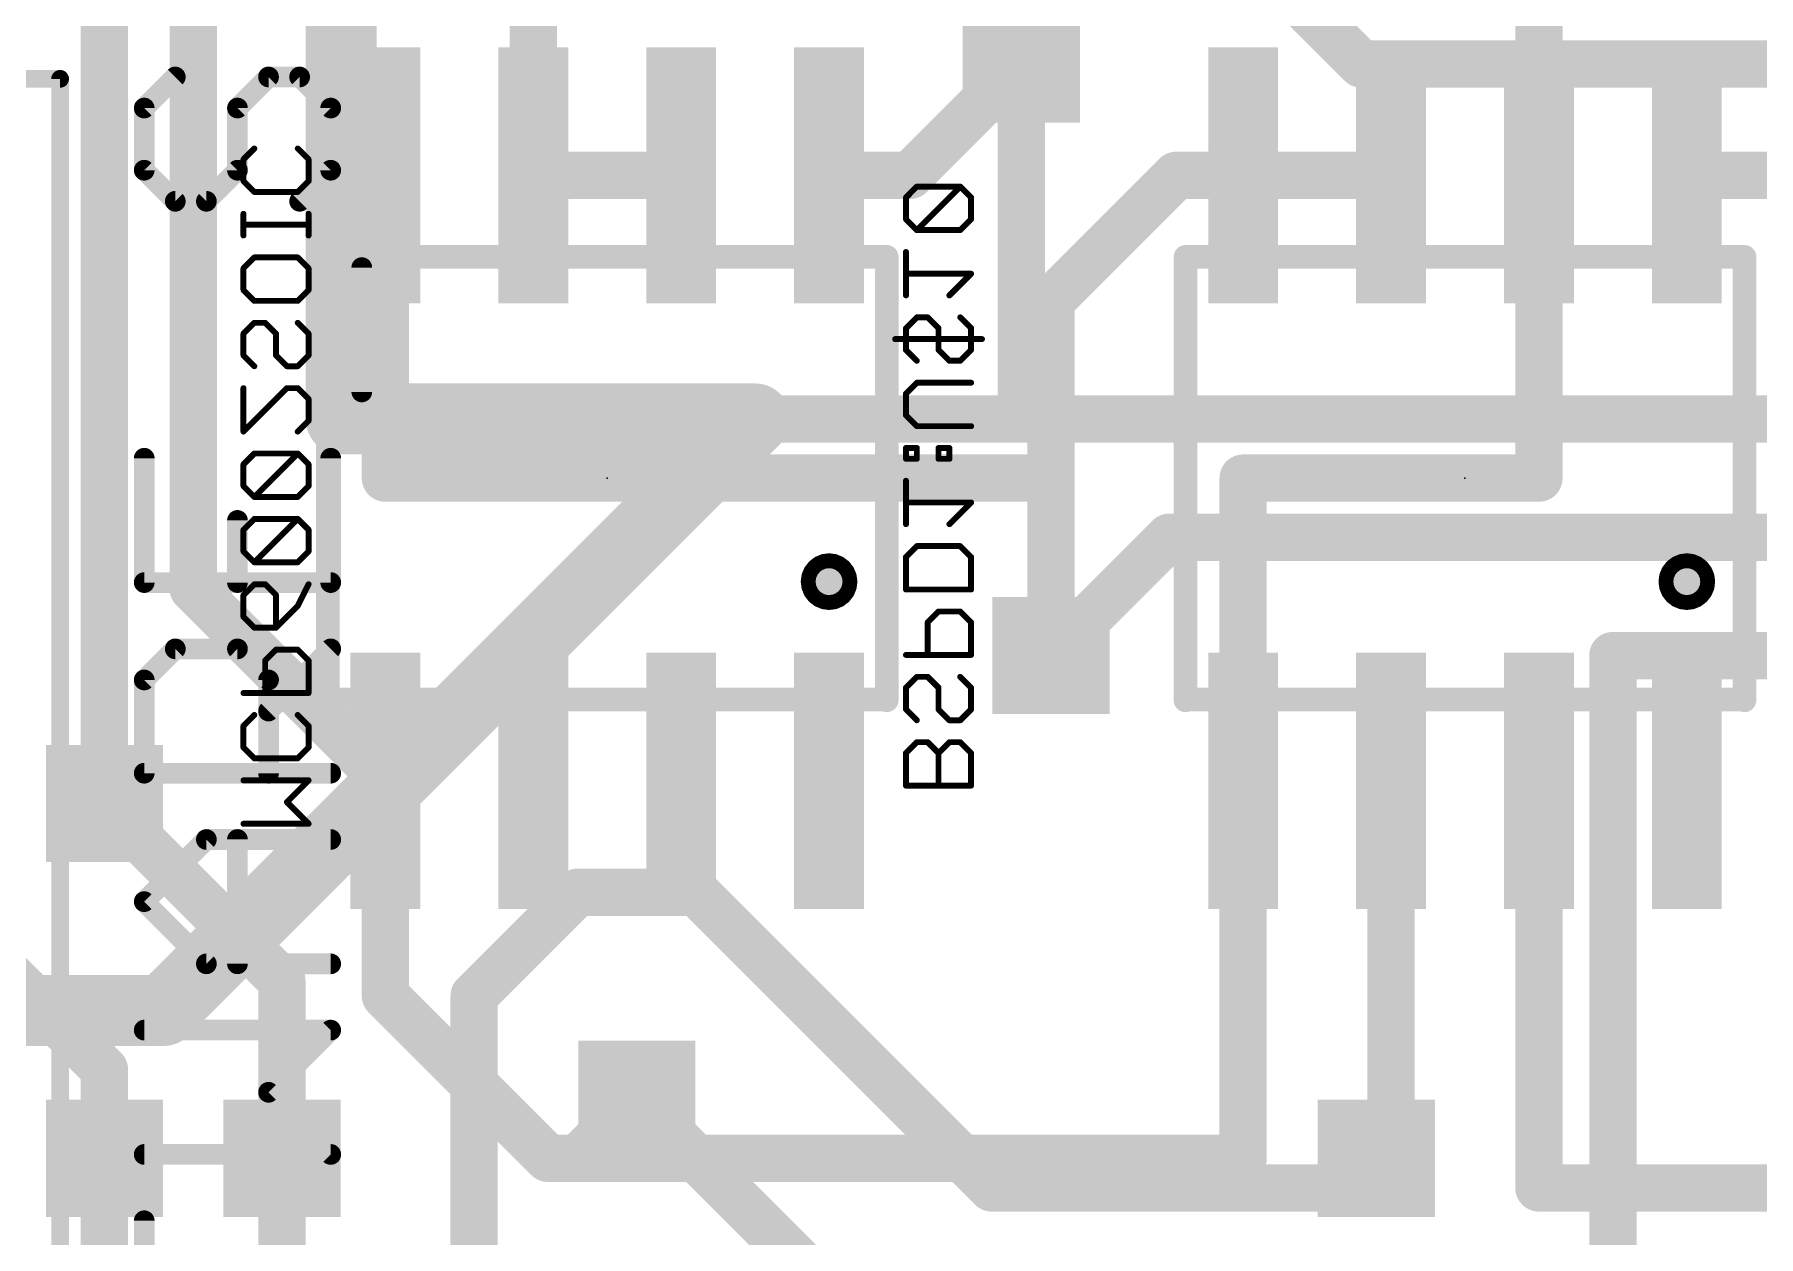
# Model space of a CAD drawing. Extents: x 0 to 107, y 0 to 139.
# Drawn here: x 65.95 to 80.75, y 56.73 to 67.06 of the extents above; entities that cross this region are included whole.
import ezdxf

# ---------------------------------------------------------------- set-up
doc = ezdxf.new("R2010")
doc.units = 0
for name, color, linetype in [('1', 14, 'CONTINUOUS'), ('16', 174, 'CONTINUOUS'), ('18', 94, 'CONTINUOUS'), ('21', 250, 'CONTINUOUS'), ('22', 250, 'CONTINUOUS'), ('24', 178, 'CONTINUOUS'), ('25', 250, 'CONTINUOUS'), ('26', 250, 'CONTINUOUS'), ('28', 250, 'CONTINUOUS'), ('52', 250, 'CONTINUOUS')]:
    doc.layers.add(name, color=color, linetype=linetype)

# ---------------------------------------------------------------- blocks, each defined once
blk = doc.blocks.new('RECT')
blk.add_solid([(-0.5, -0.5), (0.5, -0.5), (-0.5, 0.5), (0.5, 0.5)])
blk = doc.blocks.new('SQUAREV')
blk.add_solid([(-0.5, -0.5), (0.5, -0.5), (-0.5, 0.5), (0.5, 0.5)])

msp = doc.modelspace()

# ---------------------------------------------------------------- linework, layer by layer
at = {"layer": '1'}
for points, const_width in [([(68.58, 63.754), (68.58, 82.296)], 0.6096), ([(76.073, 68.072), (77.343, 66.802)], 0.4064), ([(66.548, 67.31), (66.548, 60.452)], 0.4064), ([(74.422, 66.802), (74.422, 63.754)], 0.4064), ([(96.774, 66.802), (77.343, 66.802)], 0.4064), ([(72.136, 63.754), (67.056, 58.674)], 0.6096), ([(72.136, 63.754), (68.58, 63.754)], 0.6096), ([(74.422, 63.754), (72.136, 63.754)], 0.4064), ([(74.422, 63.754), (88.9, 63.754)], 0.4064), ([(74.676, 61.722), (75.692, 62.738)], 0.4064), ([(75.692, 62.738), (92.202, 62.738)], 0.4064), ([(79.502, 56.134), (79.502, 61.722)], 0.4064), ([(91.948, 61.722), (79.502, 61.722)], 0.4064), ([(69.723, 58.801), (70.612, 59.69)], 0.4064), ([(70.612, 59.69), (71.628, 59.69)], 0.4064), ([(74.168, 57.15), (71.628, 59.69)], 0.4064), ([(67.056, 58.674), (60.96, 58.674)], 0.6096), ([(69.723, 53.213), (69.723, 58.801)], 0.4064), ([(71.12, 57.912), (72.898, 56.134)], 0.4064), ([(66.548, 57.404), (66.548, 42.164)], 0.4064), ([(68.072, 57.404), (68.072, 49.276)], 0.4064), ([(77.47, 57.404), (77.47, 57.15)], 0.4064), ([(77.47, 57.15), (74.168, 57.15)], 0.4064)]:
    msp.add_lwpolyline(points, dxfattribs=dict(at, const_width=const_width))
for points, const_width in [([(74.5236, 66.802, 1), (74.3204, 66.802)], 0.2032), ([(77.343, 66.9036, 1), (77.343, 66.7004)], 0.2032), ([(77.2712, 66.7302, 1), (77.4148, 66.8738)], 0.2032), ([(68.58, 63.9064, 1), (68.58, 63.6016)], 0.3048), ([(72.2438, 63.6462, 1), (72.0282, 63.8618)], 0.3048), ([(72.136, 63.6016, 1), (72.136, 63.9064)], 0.3048), ([(68.4276, 63.754, 1), (68.7324, 63.754)], 0.3048), ([(72.136, 63.8556, 1), (72.136, 63.6524)], 0.2032), ([(74.422, 63.8556, 1), (74.422, 63.6524)], 0.2032), ([(74.3204, 63.754, 1), (74.5236, 63.754)], 0.2032), ([(74.422, 63.6524, 1), (74.422, 63.8556)], 0.2032), ([(75.692, 62.8396, 1), (75.692, 62.6364)], 0.2032), ([(75.7638, 62.6662, 1), (75.6202, 62.8098)], 0.2032), ([(74.6042, 61.7938, 1), (74.7478, 61.6502)], 0.2032), ([(79.6036, 61.722, 1), (79.4004, 61.722)], 0.2032), ([(79.502, 61.8236, 1), (79.502, 61.6204)], 0.2032), ([(66.4464, 60.452, 1), (66.6496, 60.452)], 0.2032), ([(70.612, 59.7916, 1), (70.612, 59.5884)], 0.2032), ([(70.6838, 59.6182, 1), (70.5402, 59.7618)], 0.2032), ([(71.6998, 59.7618, 1), (71.5562, 59.6182)], 0.2032), ([(71.628, 59.5884, 1), (71.628, 59.7916)], 0.2032), ([(66.9482, 58.7818, 1), (67.1638, 58.5662)], 0.3048), ([(67.056, 58.5216, 1), (67.056, 58.8264)], 0.3048), ([(69.8246, 58.801, 1), (69.6214, 58.801)], 0.2032), ([(69.6512, 58.8728, 1), (69.7948, 58.7292)], 0.2032), ([(71.1918, 57.9838, 1), (71.0482, 57.8402)], 0.2032), ([(66.6496, 57.404, 1), (66.4464, 57.404)], 0.2032), ([(68.1736, 57.404, 1), (67.9704, 57.404)], 0.2032), ([(77.5716, 57.404, 1), (77.3684, 57.404)], 0.2032), ([(74.168, 57.2516, 1), (74.168, 57.0484)], 0.2032), ([(74.0962, 57.0782, 1), (74.2398, 57.2218)], 0.2032), ([(77.47, 57.0484, 1), (77.47, 57.2516)], 0.2032), ([(77.3684, 57.15, 1), (77.5716, 57.15)], 0.2032)]:
    msp.add_lwpolyline(points, format="xyb", dxfattribs=dict(at, const_width=const_width))
at = {"layer": '16', "const_width": 0.4064}
for points in [[(67.31, 62.297), (67.31, 70.298)], [(78.867, 69.723), (78.867, 65.846)], [(70.231, 68.072), (70.231, 65.846)], [(73.466, 65.846), (74.422, 66.802)], [(68.961, 65.846), (68.961, 63.246)], [(70.231, 65.846), (71.501, 65.846)], [(73.466, 65.846), (72.771, 65.846)], [(75.752, 65.846), (74.676, 64.77)], [(76.327, 65.846), (75.752, 65.846)], [(76.327, 65.846), (77.597, 65.846)], [(78.867, 63.246), (78.867, 65.846)], [(81.534, 65.846), (80.137, 65.846)], [(74.676, 64.77), (74.676, 63.246)], [(74.676, 63.246), (68.961, 63.246)], [(74.676, 61.722), (74.676, 63.246)], [(76.327, 60.646), (76.327, 63.246)], [(76.327, 63.246), (78.867, 63.246)], [(68.961, 60.646), (67.31, 62.297)], [(68.961, 58.801), (68.961, 60.646)], [(76.327, 57.404), (76.327, 60.646)], [(77.597, 60.646), (77.597, 57.404)], [(78.867, 57.15), (78.867, 60.646)], [(64.262, 60.452), (66.548, 58.166)], [(66.548, 60.452), (68.072, 58.928)], [(68.072, 58.928), (68.072, 57.404)], [(70.358, 57.404), (68.961, 58.801)], [(66.548, 58.166), (66.548, 57.404)], [(70.612, 57.404), (71.12, 57.912)], [(70.612, 57.404), (70.358, 57.404)], [(76.327, 57.404), (70.612, 57.404)], [(77.597, 57.404), (77.47, 57.404)], [(92.202, 57.15), (78.867, 57.15)]]:
    msp.add_lwpolyline(points, dxfattribs=at)
at = {"layer": '16', "const_width": 0.2032}
for points in [[(74.4938, 66.7302, 1), (74.3502, 66.8738)], [(69.0626, 65.846, 1), (68.8594, 65.846)], [(70.231, 65.9476, 1), (70.231, 65.7444)], [(71.501, 65.7444, 1), (71.501, 65.9476)], [(72.771, 65.9476, 1), (72.771, 65.7444)], [(73.466, 65.7444, 1), (73.466, 65.9476)], [(75.752, 65.9476, 1), (75.752, 65.7444)], [(75.8238, 65.7742, 1), (75.6802, 65.9178)], [(76.327, 65.9476, 1), (76.327, 65.7444)], [(76.327, 65.7444, 1), (76.327, 65.9476)], [(77.597, 65.7444, 1), (77.597, 65.9476)], [(78.9686, 65.846, 1), (78.7654, 65.846)], [(80.137, 65.9476, 1), (80.137, 65.7444)], [(70.1294, 65.846, 1), (70.3326, 65.846)], [(73.3942, 65.9178, 1), (73.5378, 65.7742)], [(78.7654, 65.846, 1), (78.9686, 65.846)], [(74.7776, 64.77, 1), (74.5744, 64.77)], [(74.6042, 64.8418, 1), (74.7478, 64.6982)], [(68.961, 63.3476, 1), (68.961, 63.1444)], [(74.7776, 63.246, 1), (74.5744, 63.246)], [(74.676, 63.1444, 1), (74.676, 63.3476)], [(76.4286, 63.246, 1), (76.2254, 63.246)], [(76.327, 63.3476, 1), (76.327, 63.1444)], [(78.867, 63.1444, 1), (78.867, 63.3476)], [(68.8594, 63.246, 1), (69.0626, 63.246)], [(74.5744, 63.246, 1), (74.7776, 63.246)], [(78.7654, 63.246, 1), (78.9686, 63.246)], [(67.3818, 62.3688, 1), (67.2382, 62.2252)], [(67.2084, 62.297, 1), (67.4116, 62.297)], [(74.5744, 61.722, 1), (74.7776, 61.722)], [(69.0626, 60.646, 1), (68.8594, 60.646)], [(68.8892, 60.5742, 1), (69.0328, 60.7178)], [(76.4286, 60.646, 1), (76.2254, 60.646)], [(76.2254, 60.646, 1), (76.4286, 60.646)], [(77.6986, 60.646, 1), (77.4954, 60.646)], [(78.9686, 60.646, 1), (78.7654, 60.646)], [(66.6198, 60.5238, 1), (66.4762, 60.3802)], [(68.1736, 58.928, 1), (67.9704, 58.928)], [(68.0002, 58.8562, 1), (68.1438, 58.9998)], [(69.0328, 58.8728, 1), (68.8892, 58.7292)], [(68.8594, 58.801, 1), (69.0626, 58.801)], [(66.6496, 58.166, 1), (66.4464, 58.166)], [(66.4762, 58.0942, 1), (66.6198, 58.2378)], [(71.1918, 57.8402, 1), (71.0482, 57.9838)], [(70.358, 57.5056, 1), (70.358, 57.3024)], [(70.612, 57.5056, 1), (70.612, 57.3024)], [(70.612, 57.3024, 1), (70.612, 57.5056)], [(76.327, 57.3024, 1), (76.327, 57.5056)], [(77.47, 57.5056, 1), (77.47, 57.3024)], [(77.597, 57.3024, 1), (77.597, 57.5056)], [(66.4464, 57.404, 1), (66.6496, 57.404)], [(67.9704, 57.404, 1), (68.1736, 57.404)], [(70.2862, 57.3322, 1), (70.4298, 57.4758)], [(70.5402, 57.4758, 1), (70.6838, 57.3322)], [(76.2254, 57.404, 1), (76.4286, 57.404)], [(77.4954, 57.404, 1), (77.6986, 57.404)], [(78.867, 57.2516, 1), (78.867, 57.0484)], [(78.7654, 57.15, 1), (78.9686, 57.15)]]:
    msp.add_lwpolyline(points, format="xyb", dxfattribs=at)
at = {"layer": '21', "const_width": 0.1524}
for points in [[(66.167, 66.675), (45.593, 66.675)], [(66.167, 66.675), (66.167, 50.165)]]:
    msp.add_lwpolyline(points, dxfattribs=at)
at = {"layer": '21', "const_width": 0.0762}
for points in [[(66.2051, 66.675, 1), (66.1289, 66.675)], [(66.167, 66.6369, 1), (66.167, 66.7131)]]:
    msp.add_lwpolyline(points, format="xyb", dxfattribs=at)
at = {"layer": '22'}
for points, const_width in [([(68.466, 65.146), (68.466, 61.338)], 0.2032), ([(73.266, 65.146), (68.466, 65.146)], 0.2032), ([(73.266, 61.338), (73.266, 65.146)], 0.2032), ([(75.832, 65.146), (75.832, 61.338)], 0.2032), ([(80.632, 65.146), (75.832, 65.146)], 0.2032), ([(80.632, 61.338), (80.632, 65.146)], 0.2032), ([(72.5975, 62.4035), (72.6155, 62.4468)], 0.127), ([(72.6155, 62.4468), (72.644, 62.484)], 0.127), ([(72.644, 62.484), (72.6812, 62.5125)], 0.127), ([(72.898, 62.484), (72.644, 62.484)], 0.127), ([(72.6812, 62.5125), (72.7245, 62.5305)], 0.127), ([(72.7245, 62.5305), (72.771, 62.5366)], 0.127), ([(72.771, 62.5366), (72.8175, 62.5305)], 0.127), ([(72.8175, 62.5305), (72.8608, 62.5125)], 0.127), ([(72.8608, 62.5125), (72.898, 62.484)], 0.127), ([(72.898, 62.484), (72.9265, 62.4468)], 0.127), ([(72.9265, 62.4468), (72.9445, 62.4035)], 0.127), ([(79.9635, 62.4035), (79.9815, 62.4468)], 0.127), ([(79.9815, 62.4468), (80.01, 62.484)], 0.127), ([(80.01, 62.484), (80.0472, 62.5125)], 0.127), ([(80.264, 62.484), (80.01, 62.484)], 0.127), ([(80.0472, 62.5125), (80.0905, 62.5305)], 0.127), ([(80.0905, 62.5305), (80.137, 62.5366)], 0.127), ([(80.137, 62.5366), (80.1835, 62.5305)], 0.127), ([(80.1835, 62.5305), (80.2268, 62.5125)], 0.127), ([(80.2268, 62.5125), (80.264, 62.484)], 0.127), ([(80.264, 62.484), (80.2925, 62.4468)], 0.127), ([(80.2925, 62.4468), (80.3105, 62.4035)], 0.127), ([(72.5914, 62.357), (72.5975, 62.4035)], 0.127), ([(72.5975, 62.3105), (72.5914, 62.357)], 0.127), ([(72.9506, 62.357), (72.5914, 62.357)], 0.127), ([(72.6155, 62.2672), (72.5975, 62.3105)], 0.127), ([(72.9445, 62.3105), (72.9265, 62.2672)], 0.127), ([(72.9445, 62.4035), (72.9506, 62.357)], 0.127), ([(72.9506, 62.357), (72.9445, 62.3105)], 0.127), ([(79.9574, 62.357), (79.9635, 62.4035)], 0.127), ([(79.9635, 62.3105), (79.9574, 62.357)], 0.127), ([(80.3166, 62.357), (79.9574, 62.357)], 0.127), ([(79.9815, 62.2672), (79.9635, 62.3105)], 0.127), ([(80.3105, 62.3105), (80.2925, 62.2672)], 0.127), ([(80.3105, 62.4035), (80.3166, 62.357)], 0.127), ([(80.3166, 62.357), (80.3105, 62.3105)], 0.127), ([(72.644, 62.23), (72.6155, 62.2672)], 0.127), ([(72.6812, 62.2015), (72.644, 62.23)], 0.127), ([(72.898, 62.23), (72.644, 62.23)], 0.127), ([(72.7245, 62.1835), (72.6812, 62.2015)], 0.127), ([(72.771, 62.1774), (72.7245, 62.1835)], 0.127), ([(72.8175, 62.1835), (72.771, 62.1774)], 0.127), ([(72.8608, 62.2015), (72.8175, 62.1835)], 0.127), ([(72.898, 62.23), (72.8608, 62.2015)], 0.127), ([(72.9265, 62.2672), (72.898, 62.23)], 0.127), ([(80.01, 62.23), (79.9815, 62.2672)], 0.127), ([(80.0472, 62.2015), (80.01, 62.23)], 0.127), ([(80.264, 62.23), (80.01, 62.23)], 0.127), ([(80.0905, 62.1835), (80.0472, 62.2015)], 0.127), ([(80.137, 62.1774), (80.0905, 62.1835)], 0.127), ([(80.1835, 62.1835), (80.137, 62.1774)], 0.127), ([(80.2268, 62.2015), (80.1835, 62.1835)], 0.127), ([(80.264, 62.23), (80.2268, 62.2015)], 0.127), ([(80.2925, 62.2672), (80.264, 62.23)], 0.127), ([(68.466, 61.346), (73.266, 61.346)], 0.2032), ([(75.832, 61.346), (80.632, 61.346)], 0.2032)]:
    msp.add_lwpolyline(points, dxfattribs=dict(at, const_width=const_width))
for points, const_width in [([(68.5168, 65.146, 1), (68.4152, 65.146)], 0.1016), ([(68.466, 65.1968, 1), (68.466, 65.0952)], 0.1016), ([(73.3168, 65.146, 1), (73.2152, 65.146)], 0.1016), ([(73.266, 65.0952, 1), (73.266, 65.1968)], 0.1016), ([(75.8828, 65.146, 1), (75.7812, 65.146)], 0.1016), ([(75.832, 65.1968, 1), (75.832, 65.0952)], 0.1016), ([(80.6828, 65.146, 1), (80.5812, 65.146)], 0.1016), ([(80.632, 65.0952, 1), (80.632, 65.1968)], 0.1016), ([(72.5903, 62.4661, 1), (72.6406, 62.4275)], 0.0635), ([(72.6448, 62.4347, 1), (72.5861, 62.459)], 0.0635), ([(72.644, 62.5158, 1), (72.644, 62.4522)], 0.0635), ([(72.6247, 62.5092, 1), (72.6633, 62.4588)], 0.0635), ([(72.6692, 62.4647, 1), (72.6188, 62.5033)], 0.0635), ([(72.669, 62.5419, 1), (72.6933, 62.4832)], 0.0635), ([(72.7005, 62.4874, 1), (72.6619, 62.5377)], 0.0635), ([(72.7204, 62.562, 1), (72.7287, 62.499)], 0.0635), ([(72.7367, 62.5012, 1), (72.7124, 62.5598)], 0.0635), ([(72.7751, 62.5681, 1), (72.7669, 62.5051)], 0.0635), ([(72.7751, 62.5051, 1), (72.7669, 62.5681)], 0.0635), ([(72.8296, 62.5598, 1), (72.8053, 62.5012)], 0.0635), ([(72.8133, 62.499, 1), (72.8216, 62.562)], 0.0635), ([(72.8801, 62.5377, 1), (72.8415, 62.4874)], 0.0635), ([(72.8487, 62.4832, 1), (72.873, 62.5419)], 0.0635), ([(72.9232, 62.5033, 1), (72.8728, 62.4647)], 0.0635), ([(72.8787, 62.4588, 1), (72.9173, 62.5092)], 0.0635), ([(72.9559, 62.459, 1), (72.8972, 62.4347)], 0.0635), ([(72.898, 62.4522, 1), (72.898, 62.5158)], 0.0635), ([(72.9014, 62.4275, 1), (72.9517, 62.4661)], 0.0635), ([(79.9563, 62.4661, 1), (80.0066, 62.4275)], 0.0635), ([(80.0108, 62.4347, 1), (79.9521, 62.459)], 0.0635), ([(80.01, 62.5158, 1), (80.01, 62.4522)], 0.0635), ([(79.9907, 62.5092, 1), (80.0293, 62.4588)], 0.0635), ([(80.0352, 62.4647, 1), (79.9848, 62.5033)], 0.0635), ([(80.035, 62.5419, 1), (80.0593, 62.4832)], 0.0635), ([(80.0665, 62.4874, 1), (80.0279, 62.5377)], 0.0635), ([(80.0864, 62.562, 1), (80.0947, 62.499)], 0.0635), ([(80.1027, 62.5012, 1), (80.0784, 62.5598)], 0.0635), ([(80.1411, 62.5681, 1), (80.1329, 62.5051)], 0.0635), ([(80.1411, 62.5051, 1), (80.1329, 62.5681)], 0.0635), ([(80.1956, 62.5598, 1), (80.1713, 62.5012)], 0.0635), ([(80.1793, 62.499, 1), (80.1876, 62.562)], 0.0635), ([(80.2461, 62.5377, 1), (80.2075, 62.4874)], 0.0635), ([(80.2147, 62.4832, 1), (80.239, 62.5419)], 0.0635), ([(80.2892, 62.5033, 1), (80.2388, 62.4647)], 0.0635), ([(80.2447, 62.4588, 1), (80.2833, 62.5092)], 0.0635), ([(80.3219, 62.459, 1), (80.2632, 62.4347)], 0.0635), ([(80.264, 62.4522, 1), (80.264, 62.5158)], 0.0635), ([(80.2674, 62.4275, 1), (80.3177, 62.4661)], 0.0635), ([(72.5914, 62.3888, 1), (72.5914, 62.3253)], 0.0635), ([(72.6229, 62.3611, 1), (72.5599, 62.3529)], 0.0635), ([(72.5599, 62.3611, 1), (72.6229, 62.3529)], 0.0635), ([(72.5682, 62.4156, 1), (72.6268, 62.3913)], 0.0635), ([(72.6268, 62.3227, 1), (72.5682, 62.2984)], 0.0635), ([(72.629, 62.3993, 1), (72.566, 62.4076)], 0.0635), ([(72.566, 62.3064, 1), (72.629, 62.3147)], 0.0635), ([(72.976, 62.4076, 1), (72.913, 62.3993)], 0.0635), ([(72.913, 62.3147, 1), (72.976, 62.3064)], 0.0635), ([(72.9152, 62.3913, 1), (72.9738, 62.4156)], 0.0635), ([(72.9738, 62.2984, 1), (72.9152, 62.3227)], 0.0635), ([(72.9821, 62.3529, 1), (72.9191, 62.3611)], 0.0635), ([(72.9191, 62.3529, 1), (72.9821, 62.3611)], 0.0635), ([(72.9506, 62.3253, 1), (72.9506, 62.3888)], 0.0635), ([(79.9574, 62.3888, 1), (79.9574, 62.3253)], 0.0635), ([(79.9889, 62.3611, 1), (79.9259, 62.3529)], 0.0635), ([(79.9259, 62.3611, 1), (79.9889, 62.3529)], 0.0635), ([(79.9342, 62.4156, 1), (79.9928, 62.3913)], 0.0635), ([(79.9928, 62.3227, 1), (79.9342, 62.2984)], 0.0635), ([(79.995, 62.3993, 1), (79.932, 62.4076)], 0.0635), ([(79.932, 62.3064, 1), (79.995, 62.3147)], 0.0635), ([(80.342, 62.4076, 1), (80.279, 62.3993)], 0.0635), ([(80.279, 62.3147, 1), (80.342, 62.3064)], 0.0635), ([(80.2812, 62.3913, 1), (80.3398, 62.4156)], 0.0635), ([(80.3398, 62.2984, 1), (80.2812, 62.3227)], 0.0635), ([(80.3481, 62.3529, 1), (80.2851, 62.3611)], 0.0635), ([(80.2851, 62.3529, 1), (80.3481, 62.3611)], 0.0635), ([(80.3166, 62.3253, 1), (80.3166, 62.3888)], 0.0635), ([(72.6406, 62.2865, 1), (72.5903, 62.2479)], 0.0635), ([(72.5861, 62.255, 1), (72.6448, 62.2793)], 0.0635), ([(72.644, 62.2618, 1), (72.644, 62.1983)], 0.0635), ([(72.6633, 62.2552, 1), (72.6247, 62.2048)], 0.0635), ([(72.6188, 62.2107, 1), (72.6692, 62.2493)], 0.0635), ([(72.6933, 62.2308, 1), (72.669, 62.1721)], 0.0635), ([(72.6619, 62.1763, 1), (72.7005, 62.2266)], 0.0635), ([(72.7287, 62.215, 1), (72.7204, 62.152)], 0.0635), ([(72.7124, 62.1542, 1), (72.7367, 62.2128)], 0.0635), ([(72.7669, 62.2089, 1), (72.7751, 62.1459)], 0.0635), ([(72.7669, 62.1459, 1), (72.7751, 62.2089)], 0.0635), ([(72.8053, 62.2128, 1), (72.8296, 62.1542)], 0.0635), ([(72.8216, 62.152, 1), (72.8133, 62.215)], 0.0635), ([(72.8415, 62.2266, 1), (72.8801, 62.1763)], 0.0635), ([(72.873, 62.1721, 1), (72.8487, 62.2308)], 0.0635), ([(72.8728, 62.2493, 1), (72.9232, 62.2107)], 0.0635), ([(72.9173, 62.2048, 1), (72.8787, 62.2552)], 0.0635), ([(72.8972, 62.2793, 1), (72.9559, 62.255)], 0.0635), ([(72.898, 62.1983, 1), (72.898, 62.2618)], 0.0635), ([(72.9517, 62.2479, 1), (72.9014, 62.2865)], 0.0635), ([(80.0066, 62.2865, 1), (79.9563, 62.2479)], 0.0635), ([(79.9521, 62.255, 1), (80.0108, 62.2793)], 0.0635), ([(80.01, 62.2618, 1), (80.01, 62.1983)], 0.0635), ([(80.0293, 62.2552, 1), (79.9907, 62.2048)], 0.0635), ([(79.9848, 62.2107, 1), (80.0352, 62.2493)], 0.0635), ([(80.0593, 62.2308, 1), (80.035, 62.1721)], 0.0635), ([(80.0279, 62.1763, 1), (80.0665, 62.2266)], 0.0635), ([(80.0947, 62.215, 1), (80.0864, 62.152)], 0.0635), ([(80.0784, 62.1542, 1), (80.1027, 62.2128)], 0.0635), ([(80.1329, 62.2089, 1), (80.1411, 62.1459)], 0.0635), ([(80.1329, 62.1459, 1), (80.1411, 62.2089)], 0.0635), ([(80.1713, 62.2128, 1), (80.1956, 62.1542)], 0.0635), ([(80.1876, 62.152, 1), (80.1793, 62.215)], 0.0635), ([(80.2075, 62.2266, 1), (80.2461, 62.1763)], 0.0635), ([(80.239, 62.1721, 1), (80.2147, 62.2308)], 0.0635), ([(80.2388, 62.2493, 1), (80.2892, 62.2107)], 0.0635), ([(80.2833, 62.2048, 1), (80.2447, 62.2552)], 0.0635), ([(80.2632, 62.2793, 1), (80.3219, 62.255)], 0.0635), ([(80.264, 62.1983, 1), (80.264, 62.2618)], 0.0635), ([(80.3177, 62.2479, 1), (80.2674, 62.2865)], 0.0635), ([(68.466, 61.3968, 1), (68.466, 61.2952)], 0.1016), ([(73.266, 61.2952, 1), (73.266, 61.3968)], 0.1016), ([(75.832, 61.3968, 1), (75.832, 61.2952)], 0.1016), ([(80.632, 61.2952, 1), (80.632, 61.3968)], 0.1016), ([(68.4152, 61.338, 1), (68.5168, 61.338)], 0.1016), ([(73.2152, 61.338, 1), (73.3168, 61.338)], 0.1016), ([(75.7812, 61.338, 1), (75.8828, 61.338)], 0.1016), ([(80.5812, 61.338, 1), (80.6828, 61.338)], 0.1016)]:
    msp.add_lwpolyline(points, format="xyb", dxfattribs=dict(at, const_width=const_width))
at = {"layer": '24'}
for p in [(70.866, 63.246), (78.232, 63.246)]:
    msp.add_point(p, dxfattribs=at)
at = {"layer": '25', "const_width": 0.1778}
for points in [[(67.1565, 66.691), (66.8895, 66.4241)], [(67.6903, 66.4241), (67.9572, 66.691)], [(67.9572, 66.691), (68.2242, 66.691)], [(68.2242, 66.691), (68.4911, 66.4241)], [(66.8895, 66.4241), (66.8895, 65.8902)], [(67.6903, 65.8902), (67.6903, 66.4241)], [(68.4911, 66.4241), (68.4911, 65.8902)], [(66.8895, 65.8902), (67.1565, 65.6233)], [(67.4234, 65.6233), (67.6903, 65.8902)], [(68.4911, 65.8902), (68.2242, 65.6233)], [(67.1565, 65.6233), (67.4234, 65.6233)], [(68.758, 63.9862), (68.758, 65.0539)], [(66.8895, 63.4167), (66.8895, 62.349)], [(68.4911, 62.349), (68.4911, 63.4167)], [(67.6903, 62.349), (67.6903, 62.8829)], [(66.8895, 62.349), (68.4911, 62.349)], [(66.8895, 61.5126), (67.1565, 61.7796)], [(67.1565, 61.7796), (67.6903, 61.7796)], [(67.6903, 61.7796), (67.9572, 61.5126)], [(67.9572, 61.2457), (68.4911, 61.7796)], [(66.8895, 60.7118), (66.8895, 61.5126)], [(67.9572, 61.5126), (67.9572, 60.7118)], [(68.4911, 60.7118), (66.8895, 60.7118)], [(66.8895, 59.6085), (67.4234, 60.1424)], [(67.4234, 60.1424), (68.4911, 60.1424)], [(67.6903, 59.0747), (67.6903, 60.1424)], [(67.4234, 59.0747), (66.8895, 59.6085)], [(68.4911, 59.0747), (67.4234, 59.0747)], [(68.4911, 58.5052), (66.8895, 58.5052)], [(67.9572, 57.9714), (68.4911, 58.5052)], [(68.4911, 57.4375), (67.9572, 57.9714)], [(66.8895, 57.4375), (68.4911, 57.4375)], [(66.8895, 55.8004), (66.8895, 56.8681)]]:
    msp.add_lwpolyline(points, dxfattribs=at)
at = {"layer": '25', "const_width": 0.0889}
for points in [[(67.1879, 66.6596, 1), (67.125, 66.7224)], [(67.9572, 66.7355, 1), (67.9572, 66.6466)], [(67.9887, 66.6596, 1), (67.9258, 66.7224)], [(68.2556, 66.7224, 1), (68.1927, 66.6596)], [(68.2242, 66.6466, 1), (68.2242, 66.7355)], [(66.934, 66.4241, 1), (66.8451, 66.4241)], [(66.8581, 66.4555, 1), (66.921, 66.3927)], [(67.7348, 66.4241, 1), (67.6459, 66.4241)], [(67.6589, 66.4555, 1), (67.7217, 66.3927)], [(68.5356, 66.4241, 1), (68.4467, 66.4241)], [(68.4597, 66.3927, 1), (68.5225, 66.4555)], [(66.921, 65.9217, 1), (66.8581, 65.8588)], [(66.8451, 65.8902, 1), (66.934, 65.8902)], [(67.6459, 65.8902, 1), (67.7348, 65.8902)], [(67.7217, 65.8588, 1), (67.6589, 65.9217)], [(68.4467, 65.8902, 1), (68.5356, 65.8902)], [(68.5225, 65.8588, 1), (68.4597, 65.9217)], [(67.1565, 65.6678, 1), (67.1565, 65.5789)], [(67.125, 65.5919, 1), (67.1879, 65.6547)], [(67.392, 65.6547, 1), (67.4548, 65.5919)], [(67.4234, 65.5789, 1), (67.4234, 65.6678)], [(68.1927, 65.6547, 1), (68.2556, 65.5919)], [(68.8025, 65.0539, 1), (68.7136, 65.0539)], [(68.7136, 63.9862, 1), (68.8025, 63.9862)], [(66.934, 63.4167, 1), (66.8451, 63.4167)], [(68.5356, 63.4167, 1), (68.4467, 63.4167)], [(67.7348, 62.8829, 1), (67.6459, 62.8829)], [(66.8895, 62.3934, 1), (66.8895, 62.3045)], [(66.8451, 62.349, 1), (66.934, 62.349)], [(67.6459, 62.349, 1), (67.7348, 62.349)], [(68.4467, 62.349, 1), (68.5356, 62.349)], [(68.4911, 62.3045, 1), (68.4911, 62.3934)], [(67.1565, 61.824, 1), (67.1565, 61.7351)], [(67.1879, 61.7481, 1), (67.125, 61.811)], [(67.7217, 61.811, 1), (67.6589, 61.7481)], [(67.6903, 61.7351, 1), (67.6903, 61.824)], [(68.5225, 61.7481, 1), (68.4597, 61.811)], [(66.934, 61.5126, 1), (66.8451, 61.5126)], [(68.0017, 61.5126, 1), (67.9128, 61.5126)], [(66.8581, 61.5441, 1), (66.921, 61.4812)], [(67.9258, 61.4812, 1), (67.9887, 61.5441)], [(67.9258, 61.2771, 1), (67.9887, 61.2143)], [(66.8895, 60.7563, 1), (66.8895, 60.6674)], [(66.8451, 60.7118, 1), (66.934, 60.7118)], [(67.9128, 60.7118, 1), (68.0017, 60.7118)], [(68.4911, 60.6674, 1), (68.4911, 60.7563)], [(67.4234, 60.1868, 1), (67.4234, 60.0979)], [(67.4548, 60.111, 1), (67.392, 60.1738)], [(67.7348, 60.1424, 1), (67.6459, 60.1424)], [(68.4911, 60.0979, 1), (68.4911, 60.1868)], [(66.921, 59.64, 1), (66.8581, 59.5771)], [(66.8581, 59.64, 1), (66.921, 59.5771)], [(67.4234, 59.1191, 1), (67.4234, 59.0302)], [(67.392, 59.0433, 1), (67.4548, 59.1061)], [(67.6459, 59.0747, 1), (67.7348, 59.0747)], [(68.4911, 59.0302, 1), (68.4911, 59.1191)], [(66.8895, 58.5497, 1), (66.8895, 58.4608)], [(68.5225, 58.4738, 1), (68.4597, 58.5367)], [(68.4911, 58.4608, 1), (68.4911, 58.5497)], [(67.9887, 58.0028, 1), (67.9258, 57.94)], [(67.9258, 58.0028, 1), (67.9887, 57.94)], [(66.8895, 57.482, 1), (66.8895, 57.3931)], [(68.4597, 57.4061, 1), (68.5225, 57.469)], [(68.4911, 57.3931, 1), (68.4911, 57.482)], [(66.934, 56.8681, 1), (66.8451, 56.8681)]]:
    msp.add_lwpolyline(points, format="xyb", dxfattribs=at)
at = {"layer": '26', "const_width": 0.0508}
for points in [[(73.5246, 65.7492), (73.4314, 65.6559)], [(73.8975, 65.7492), (73.5246, 65.7492)], [(73.5246, 65.3763), (73.8975, 65.7492)], [(73.9907, 65.6559), (73.8975, 65.7492)], [(73.4314, 65.6559), (73.4314, 65.4695)], [(73.9907, 65.4695), (73.9907, 65.6559)], [(73.4314, 65.4695), (73.5246, 65.3763)], [(73.8975, 65.3763), (73.9907, 65.4695)], [(73.5246, 65.3763), (73.8975, 65.3763)], [(73.4314, 64.815), (73.4314, 65.1878)], [(73.9907, 65.0014), (73.4314, 65.0014)], [(73.8043, 64.815), (73.9907, 65.0014)], [(73.4314, 64.5333), (73.5246, 64.6265)], [(73.4314, 64.3469), (73.4314, 64.5333)], [(73.5246, 64.6265), (73.6178, 64.6265)], [(73.6178, 64.6265), (73.711, 64.5333)], [(73.711, 64.5333), (73.711, 64.3469)], [(73.9907, 64.5333), (73.8975, 64.6265)], [(73.9907, 64.3469), (73.9907, 64.5333)], [(74.0839, 64.4401), (73.3382, 64.4401)], [(73.5246, 64.2537), (73.4314, 64.3469)], [(73.711, 64.3469), (73.8043, 64.2537)], [(73.8043, 64.2537), (73.8975, 64.2537)], [(73.8975, 64.2537), (73.9907, 64.3469)], [(73.4314, 63.972), (73.5246, 64.0652)], [(73.4314, 63.7856), (73.4314, 63.972)], [(73.5246, 64.0652), (73.9907, 64.0652)], [(73.5246, 63.6924), (73.4314, 63.7856)], [(73.9907, 63.6924), (73.5246, 63.6924)], [(73.5246, 63.5049), (73.4314, 63.5049)], [(73.4314, 63.5049), (73.4314, 63.4117)], [(73.5246, 63.4117), (73.5246, 63.5049)], [(73.8043, 63.5049), (73.711, 63.5049)], [(73.711, 63.5049), (73.711, 63.4117)], [(73.8043, 63.4117), (73.8043, 63.5049)], [(73.4314, 63.4117), (73.5246, 63.4117)], [(73.711, 63.4117), (73.8043, 63.4117)], [(73.4314, 62.8504), (73.4314, 63.2233)], [(73.9907, 63.0368), (73.4314, 63.0368)], [(73.8043, 62.8504), (73.9907, 63.0368)], [(73.4314, 62.5687), (73.5246, 62.662)], [(73.5246, 62.662), (73.8975, 62.662)], [(73.8975, 62.662), (73.9907, 62.5687)], [(73.4314, 62.2891), (73.4314, 62.5687)], [(73.9907, 62.5687), (73.9907, 62.2891)], [(73.9907, 62.2891), (73.4314, 62.2891)], [(73.711, 62.1006), (73.6178, 62.0074)], [(73.8975, 62.1006), (73.711, 62.1006)], [(73.9907, 62.0074), (73.8975, 62.1006)], [(73.6178, 62.0074), (73.6178, 61.7278)], [(73.9907, 61.7278), (73.9907, 62.0074)], [(73.4314, 61.7278), (73.9907, 61.7278)], [(73.5246, 61.5393), (73.4314, 61.4461)], [(73.4314, 61.4461), (73.4314, 61.2597)], [(73.6178, 61.5393), (73.5246, 61.5393)], [(73.711, 61.4461), (73.6178, 61.5393)], [(73.711, 61.2597), (73.711, 61.4461)], [(73.8975, 61.5393), (73.9907, 61.4461)], [(73.9907, 61.4461), (73.9907, 61.2597)], [(73.4314, 61.2597), (73.5246, 61.1665)], [(73.8043, 61.1665), (73.711, 61.2597)], [(73.8975, 61.1665), (73.8043, 61.1665)], [(73.9907, 61.2597), (73.8975, 61.1665)], [(73.5246, 60.978), (73.4314, 60.8848)], [(73.6178, 60.978), (73.5246, 60.978)], [(73.711, 60.8848), (73.6178, 60.978)], [(73.8043, 60.978), (73.711, 60.8848)], [(73.8975, 60.978), (73.8043, 60.978)], [(73.9907, 60.8848), (73.8975, 60.978)], [(73.4314, 60.8848), (73.4314, 60.6052)], [(73.711, 60.6052), (73.711, 60.8848)], [(73.9907, 60.6052), (73.9907, 60.8848)], [(73.4314, 60.6052), (73.9907, 60.6052)]]:
    msp.add_lwpolyline(points, dxfattribs=at)
at = {"layer": '26', "const_width": 0.0254}
for points in [[(73.5246, 65.7618, 1), (73.5246, 65.7365)], [(73.5336, 65.7402, 1), (73.5156, 65.7581)], [(73.9064, 65.7581, 1), (73.8885, 65.7402)], [(73.9064, 65.7402, 1), (73.8885, 65.7581)], [(73.8975, 65.7365, 1), (73.8975, 65.7618)], [(73.4441, 65.6559, 1), (73.4187, 65.6559)], [(73.4224, 65.6649, 1), (73.4404, 65.647)], [(74.0034, 65.6559, 1), (73.978, 65.6559)], [(73.9817, 65.647, 1), (73.9997, 65.6649)], [(73.4404, 65.4785, 1), (73.4224, 65.4605)], [(73.4187, 65.4695, 1), (73.4441, 65.4695)], [(73.978, 65.4695, 1), (74.0034, 65.4695)], [(73.9997, 65.4605, 1), (73.9817, 65.4785)], [(73.5246, 65.389, 1), (73.5246, 65.3636)], [(73.5156, 65.3853, 1), (73.5336, 65.3673)], [(73.5156, 65.3673, 1), (73.5336, 65.3853)], [(73.8885, 65.3853, 1), (73.9064, 65.3673)], [(73.8975, 65.3636, 1), (73.8975, 65.389)], [(73.4441, 65.1878, 1), (73.4187, 65.1878)], [(73.4314, 65.0141, 1), (73.4314, 64.9887)], [(73.9997, 64.9924, 1), (73.9817, 65.0104)], [(73.9907, 64.9887, 1), (73.9907, 65.0141)], [(73.4187, 64.815, 1), (73.4441, 64.815)], [(73.7953, 64.824, 1), (73.8132, 64.806)], [(73.4441, 64.5333, 1), (73.4187, 64.5333)], [(73.4224, 64.5423, 1), (73.4404, 64.5243)], [(73.5246, 64.6392, 1), (73.5246, 64.6138)], [(73.5336, 64.6176, 1), (73.5156, 64.6355)], [(73.6268, 64.6355, 1), (73.6088, 64.6176)], [(73.6178, 64.6138, 1), (73.6178, 64.6392)], [(73.7237, 64.5333, 1), (73.6983, 64.5333)], [(73.7021, 64.5243, 1), (73.72, 64.5423)], [(73.9064, 64.6355, 1), (73.8885, 64.6176)], [(74.0034, 64.5333, 1), (73.978, 64.5333)], [(73.9817, 64.5243, 1), (73.9997, 64.5423)], [(73.3382, 64.4528, 1), (73.3382, 64.4274)], [(74.0839, 64.4274, 1), (74.0839, 64.4528)], [(73.4404, 64.3559, 1), (73.4224, 64.3379)], [(73.4187, 64.3469, 1), (73.4441, 64.3469)], [(73.5156, 64.2447, 1), (73.5336, 64.2627)], [(73.6983, 64.3469, 1), (73.7237, 64.3469)], [(73.72, 64.3559, 1), (73.7021, 64.3379)], [(73.8043, 64.2664, 1), (73.8043, 64.241)], [(73.7953, 64.2447, 1), (73.8132, 64.2627)], [(73.8885, 64.2627, 1), (73.9064, 64.2447)], [(73.8975, 64.241, 1), (73.8975, 64.2664)], [(73.978, 64.3469, 1), (74.0034, 64.3469)], [(73.9997, 64.3379, 1), (73.9817, 64.3559)], [(73.4441, 63.972, 1), (73.4187, 63.972)], [(73.4224, 63.981, 1), (73.4404, 63.963)], [(73.5246, 64.0779, 1), (73.5246, 64.0525)], [(73.5336, 64.0562, 1), (73.5156, 64.0742)], [(73.9907, 64.0525, 1), (73.9907, 64.0779)], [(73.4404, 63.7946, 1), (73.4224, 63.7766)], [(73.4187, 63.7856, 1), (73.4441, 63.7856)], [(73.5246, 63.7051, 1), (73.5246, 63.6797)], [(73.5156, 63.6834, 1), (73.5336, 63.7014)], [(73.9907, 63.6797, 1), (73.9907, 63.7051)], [(73.4314, 63.5176, 1), (73.4314, 63.4922)], [(73.4441, 63.5049, 1), (73.4187, 63.5049)], [(73.5373, 63.5049, 1), (73.5119, 63.5049)], [(73.5246, 63.4922, 1), (73.5246, 63.5176)], [(73.711, 63.5176, 1), (73.711, 63.4922)], [(73.7237, 63.5049, 1), (73.6983, 63.5049)], [(73.817, 63.5049, 1), (73.7916, 63.5049)], [(73.8043, 63.4922, 1), (73.8043, 63.5176)], [(73.4314, 63.4244, 1), (73.4314, 63.399)], [(73.4187, 63.4117, 1), (73.4441, 63.4117)], [(73.5119, 63.4117, 1), (73.5373, 63.4117)], [(73.5246, 63.399, 1), (73.5246, 63.4244)], [(73.711, 63.4244, 1), (73.711, 63.399)], [(73.6983, 63.4117, 1), (73.7237, 63.4117)], [(73.7916, 63.4117, 1), (73.817, 63.4117)], [(73.8043, 63.399, 1), (73.8043, 63.4244)], [(73.4441, 63.2233, 1), (73.4187, 63.2233)], [(73.4314, 63.0495, 1), (73.4314, 63.0241)], [(73.9997, 63.0279, 1), (73.9817, 63.0458)], [(73.9907, 63.0241, 1), (73.9907, 63.0495)], [(73.4187, 62.8504, 1), (73.4441, 62.8504)], [(73.7953, 62.8594, 1), (73.8132, 62.8414)], [(73.5246, 62.6747, 1), (73.5246, 62.6493)], [(73.5336, 62.653, 1), (73.5156, 62.6709)], [(73.9064, 62.6709, 1), (73.8885, 62.653)], [(73.8975, 62.6493, 1), (73.8975, 62.6747)], [(73.4441, 62.5687, 1), (73.4187, 62.5687)], [(73.4224, 62.5777, 1), (73.4404, 62.5598)], [(74.0034, 62.5687, 1), (73.978, 62.5687)], [(73.9817, 62.5598, 1), (73.9997, 62.5777)], [(73.4314, 62.3018, 1), (73.4314, 62.2764)], [(73.4187, 62.2891, 1), (73.4441, 62.2891)], [(73.978, 62.2891, 1), (74.0034, 62.2891)], [(73.9907, 62.2764, 1), (73.9907, 62.3018)], [(73.711, 62.1133, 1), (73.711, 62.0879)], [(73.72, 62.0917, 1), (73.7021, 62.1096)], [(73.9064, 62.1096, 1), (73.8885, 62.0917)], [(73.8975, 62.0879, 1), (73.8975, 62.1133)], [(73.6305, 62.0074, 1), (73.6051, 62.0074)], [(73.6088, 62.0164, 1), (73.6268, 61.9984)], [(74.0034, 62.0074, 1), (73.978, 62.0074)], [(73.9817, 61.9984, 1), (73.9997, 62.0164)], [(73.4314, 61.7405, 1), (73.4314, 61.7151)], [(73.6051, 61.7278, 1), (73.6305, 61.7278)], [(73.978, 61.7278, 1), (74.0034, 61.7278)], [(73.9907, 61.7151, 1), (73.9907, 61.7405)], [(73.4441, 61.4461, 1), (73.4187, 61.4461)], [(73.4224, 61.4551, 1), (73.4404, 61.4371)], [(73.5246, 61.552, 1), (73.5246, 61.5266)], [(73.5336, 61.5304, 1), (73.5156, 61.5483)], [(73.6268, 61.5483, 1), (73.6088, 61.5304)], [(73.6178, 61.5266, 1), (73.6178, 61.552)], [(73.7237, 61.4461, 1), (73.6983, 61.4461)], [(73.7021, 61.4371, 1), (73.72, 61.4551)], [(73.9064, 61.5483, 1), (73.8885, 61.5304)], [(74.0034, 61.4461, 1), (73.978, 61.4461)], [(73.9817, 61.4371, 1), (73.9997, 61.4551)], [(73.4404, 61.2687, 1), (73.4224, 61.2507)], [(73.4187, 61.2597, 1), (73.4441, 61.2597)], [(73.5156, 61.1575, 1), (73.5336, 61.1755)], [(73.6983, 61.2597, 1), (73.7237, 61.2597)], [(73.72, 61.2687, 1), (73.7021, 61.2507)], [(73.8043, 61.1792, 1), (73.8043, 61.1538)], [(73.7953, 61.1575, 1), (73.8132, 61.1755)], [(73.8885, 61.1755, 1), (73.9064, 61.1575)], [(73.8975, 61.1538, 1), (73.8975, 61.1792)], [(73.978, 61.2597, 1), (74.0034, 61.2597)], [(73.9997, 61.2507, 1), (73.9817, 61.2687)], [(73.5246, 60.9907, 1), (73.5246, 60.9653)], [(73.5336, 60.969, 1), (73.5156, 60.987)], [(73.6268, 60.987, 1), (73.6088, 60.969)], [(73.6178, 60.9653, 1), (73.6178, 60.9907)], [(73.8043, 60.9907, 1), (73.8043, 60.9653)], [(73.8132, 60.969, 1), (73.7953, 60.987)], [(73.9064, 60.987, 1), (73.8885, 60.969)], [(73.8975, 60.9653, 1), (73.8975, 60.9907)], [(73.4441, 60.8848, 1), (73.4187, 60.8848)], [(73.4224, 60.8938, 1), (73.4404, 60.8758)], [(73.7237, 60.8848, 1), (73.6983, 60.8848)], [(73.7021, 60.8938, 1), (73.72, 60.8758)], [(73.7021, 60.8758, 1), (73.72, 60.8938)], [(74.0034, 60.8848, 1), (73.978, 60.8848)], [(73.9817, 60.8758, 1), (73.9997, 60.8938)], [(73.4314, 60.6179, 1), (73.4314, 60.5925)], [(73.4187, 60.6052, 1), (73.4441, 60.6052)], [(73.6983, 60.6052, 1), (73.7237, 60.6052)], [(73.978, 60.6052, 1), (74.0034, 60.6052)], [(73.9907, 60.5925, 1), (73.9907, 60.6179)]]:
    msp.add_lwpolyline(points, format="xyb", dxfattribs=at)
at = {"layer": '28', "const_width": 0.0508}
for points in [[(67.7418, 65.9834), (67.835, 66.0766)], [(68.2079, 66.0766), (68.3011, 65.9834)], [(67.7418, 65.7969), (67.7418, 65.9834)], [(68.3011, 65.9834), (68.3011, 65.7969)], [(67.835, 65.7037), (67.7418, 65.7969)], [(68.3011, 65.7969), (68.2079, 65.7037)], [(68.2079, 65.7037), (67.835, 65.7037)], [(67.7418, 65.3295), (67.7418, 65.5159)], [(67.7418, 65.4227), (68.3011, 65.4227)], [(68.3011, 65.3295), (68.3011, 65.5159)], [(67.7418, 65.0478), (67.835, 65.1411)], [(67.835, 65.1411), (68.2079, 65.1411)], [(68.2079, 65.1411), (68.3011, 65.0478)], [(67.7418, 64.8614), (67.7418, 65.0478)], [(68.3011, 65.0478), (68.3011, 64.8614)], [(67.835, 64.7682), (67.7418, 64.8614)], [(68.3011, 64.8614), (68.2079, 64.7682)], [(68.2079, 64.7682), (67.835, 64.7682)], [(67.835, 64.5798), (67.7418, 64.4865)], [(67.9282, 64.5798), (67.835, 64.5798)], [(68.0214, 64.4865), (67.9282, 64.5798)], [(68.2079, 64.5798), (68.3011, 64.4865)], [(67.7418, 64.4865), (67.7418, 64.3001)], [(68.0214, 64.3001), (68.0214, 64.4865)], [(68.3011, 64.4865), (68.3011, 64.3001)], [(67.7418, 64.3001), (67.835, 64.2069)], [(68.1146, 64.2069), (68.0214, 64.3001)], [(68.3011, 64.3001), (68.2079, 64.2069)], [(68.2079, 64.2069), (68.1146, 64.2069)], [(67.7418, 64.0184), (67.7418, 63.6456)], [(67.7418, 63.6456), (68.1146, 64.0184)], [(68.1146, 64.0184), (68.2079, 64.0184)], [(68.2079, 64.0184), (68.3011, 63.9252)], [(68.3011, 63.9252), (68.3011, 63.7388)], [(68.3011, 63.7388), (68.2079, 63.6456)], [(67.835, 63.4571), (67.7418, 63.3639)], [(67.7418, 63.3639), (67.7418, 63.1775)], [(68.2079, 63.4571), (67.835, 63.4571)], [(67.835, 63.0843), (68.2079, 63.4571)], [(68.3011, 63.3639), (68.2079, 63.4571)], [(68.3011, 63.1775), (68.3011, 63.3639)], [(67.7418, 63.1775), (67.835, 63.0843)], [(67.835, 63.0843), (68.2079, 63.0843)], [(68.2079, 63.0843), (68.3011, 63.1775)], [(67.835, 62.8958), (67.7418, 62.8026)], [(67.7418, 62.8026), (67.7418, 62.6162)], [(68.2079, 62.8958), (67.835, 62.8958)], [(67.835, 62.523), (68.2079, 62.8958)], [(68.3011, 62.8026), (68.2079, 62.8958)], [(68.3011, 62.6162), (68.3011, 62.8026)], [(67.7418, 62.6162), (67.835, 62.523)], [(68.2079, 62.523), (68.3011, 62.6162)], [(67.835, 62.523), (68.2079, 62.523)], [(67.7418, 62.2413), (67.835, 62.3345)], [(67.835, 62.3345), (67.9282, 62.3345)], [(67.9282, 62.3345), (68.0214, 62.2413)], [(68.3011, 62.3345), (68.2079, 62.1481)], [(67.7418, 62.0549), (67.7418, 62.2413)], [(68.0214, 62.2413), (68.0214, 61.9617)], [(67.835, 61.9617), (67.7418, 62.0549)], [(68.2079, 62.1481), (68.0214, 61.9617)], [(68.0214, 61.9617), (67.835, 61.9617)], [(68.0214, 61.7732), (67.9282, 61.68)], [(68.2079, 61.7732), (68.0214, 61.7732)], [(68.3011, 61.68), (68.2079, 61.7732)], [(67.9282, 61.68), (67.9282, 61.4004)], [(68.3011, 61.4004), (68.3011, 61.68)], [(67.7418, 61.4004), (68.3011, 61.4004)], [(67.7418, 61.1187), (67.835, 61.2119)], [(68.2079, 61.2119), (68.3011, 61.1187)], [(67.7418, 60.9323), (67.7418, 61.1187)], [(68.3011, 61.1187), (68.3011, 60.9323)], [(67.835, 60.839), (67.7418, 60.9323)], [(68.2079, 60.839), (67.835, 60.839)], [(68.3011, 60.9323), (68.2079, 60.839)], [(68.3011, 60.6506), (67.7418, 60.6506)], [(68.1146, 60.4642), (68.3011, 60.6506)], [(68.3011, 60.2777), (68.1146, 60.4642)], [(67.7418, 60.2777), (68.3011, 60.2777)]]:
    msp.add_lwpolyline(points, dxfattribs=at)
at = {"layer": '28', "const_width": 0.0254}
for points in [[(67.844, 66.0676, 1), (67.826, 66.0856)], [(68.2168, 66.0856, 1), (68.1989, 66.0676)], [(67.7545, 65.9834, 1), (67.7291, 65.9834)], [(67.7328, 65.9923, 1), (67.7508, 65.9744)], [(68.3138, 65.9834, 1), (68.2884, 65.9834)], [(68.2921, 65.9744, 1), (68.3101, 65.9923)], [(67.7508, 65.8059, 1), (67.7328, 65.788)], [(67.7291, 65.7969, 1), (67.7545, 65.7969)], [(68.2884, 65.7969, 1), (68.3138, 65.7969)], [(68.3101, 65.788, 1), (68.2921, 65.8059)], [(67.835, 65.7164, 1), (67.835, 65.691)], [(67.826, 65.6947, 1), (67.844, 65.7127)], [(68.1989, 65.7127, 1), (68.2168, 65.6947)], [(68.2079, 65.691, 1), (68.2079, 65.7164)], [(67.7545, 65.5159, 1), (67.7291, 65.5159)], [(67.7418, 65.4354, 1), (67.7418, 65.41)], [(68.3138, 65.5159, 1), (68.2884, 65.5159)], [(68.3011, 65.41, 1), (68.3011, 65.4354)], [(67.7291, 65.3295, 1), (67.7545, 65.3295)], [(68.2884, 65.3295, 1), (68.3138, 65.3295)], [(67.835, 65.1538, 1), (67.835, 65.1284)], [(67.844, 65.1321, 1), (67.826, 65.15)], [(68.2168, 65.15, 1), (68.1989, 65.1321)], [(68.2079, 65.1284, 1), (68.2079, 65.1538)], [(67.7545, 65.0478, 1), (67.7291, 65.0478)], [(67.7328, 65.0568, 1), (67.7508, 65.0389)], [(68.3138, 65.0478, 1), (68.2884, 65.0478)], [(68.2921, 65.0389, 1), (68.3101, 65.0568)], [(67.7508, 64.8704, 1), (67.7328, 64.8524)], [(67.7291, 64.8614, 1), (67.7545, 64.8614)], [(68.2884, 64.8614, 1), (68.3138, 64.8614)], [(68.3101, 64.8524, 1), (68.2921, 64.8704)], [(67.835, 64.7809, 1), (67.835, 64.7555)], [(67.826, 64.7592, 1), (67.844, 64.7772)], [(68.1989, 64.7772, 1), (68.2168, 64.7592)], [(68.2079, 64.7555, 1), (68.2079, 64.7809)], [(67.835, 64.5925, 1), (67.835, 64.5671)], [(67.844, 64.5708, 1), (67.826, 64.5887)], [(67.9372, 64.5887, 1), (67.9192, 64.5708)], [(67.9282, 64.5671, 1), (67.9282, 64.5925)], [(68.2168, 64.5887, 1), (68.1989, 64.5708)], [(67.7545, 64.4865, 1), (67.7291, 64.4865)], [(67.7328, 64.4955, 1), (67.7508, 64.4776)], [(68.0341, 64.4865, 1), (68.0087, 64.4865)], [(68.0125, 64.4776, 1), (68.0304, 64.4955)], [(68.3138, 64.4865, 1), (68.2884, 64.4865)], [(68.2921, 64.4776, 1), (68.3101, 64.4955)], [(67.7508, 64.3091, 1), (67.7328, 64.2911)], [(67.7291, 64.3001, 1), (67.7545, 64.3001)], [(68.0087, 64.3001, 1), (68.0341, 64.3001)], [(68.0304, 64.3091, 1), (68.0125, 64.2911)], [(68.2884, 64.3001, 1), (68.3138, 64.3001)], [(68.3101, 64.2911, 1), (68.2921, 64.3091)], [(67.826, 64.1979, 1), (67.844, 64.2159)], [(68.1146, 64.2196, 1), (68.1146, 64.1942)], [(68.1057, 64.1979, 1), (68.1236, 64.2159)], [(68.1989, 64.2159, 1), (68.2168, 64.1979)], [(68.2079, 64.1942, 1), (68.2079, 64.2196)], [(67.7545, 64.0184, 1), (67.7291, 64.0184)], [(68.1146, 64.0311, 1), (68.1146, 64.0057)], [(68.1236, 64.0095, 1), (68.1057, 64.0274)], [(68.2168, 64.0274, 1), (68.1989, 64.0095)], [(68.2079, 64.0057, 1), (68.2079, 64.0311)], [(68.3138, 63.9252, 1), (68.2884, 63.9252)], [(68.2921, 63.9163, 1), (68.3101, 63.9342)], [(67.7328, 63.6546, 1), (67.7508, 63.6366)], [(68.1989, 63.6546, 1), (68.2168, 63.6366)], [(68.2884, 63.7388, 1), (68.3138, 63.7388)], [(68.3101, 63.7298, 1), (68.2921, 63.7478)], [(67.7291, 63.6456, 1), (67.7545, 63.6456)], [(67.7545, 63.3639, 1), (67.7291, 63.3639)], [(67.7328, 63.3729, 1), (67.7508, 63.3549)], [(67.835, 63.4698, 1), (67.835, 63.4444)], [(67.844, 63.4482, 1), (67.826, 63.4661)], [(68.2168, 63.4661, 1), (68.1989, 63.4482)], [(68.2168, 63.4482, 1), (68.1989, 63.4661)], [(68.2079, 63.4444, 1), (68.2079, 63.4698)], [(68.3138, 63.3639, 1), (68.2884, 63.3639)], [(68.2921, 63.3549, 1), (68.3101, 63.3729)], [(67.7508, 63.1865, 1), (67.7328, 63.1685)], [(67.7291, 63.1775, 1), (67.7545, 63.1775)], [(67.835, 63.097, 1), (67.835, 63.0716)], [(67.826, 63.0933, 1), (67.844, 63.0753)], [(67.826, 63.0753, 1), (67.844, 63.0933)], [(68.1989, 63.0933, 1), (68.2168, 63.0753)], [(68.2079, 63.0716, 1), (68.2079, 63.097)], [(68.2884, 63.1775, 1), (68.3138, 63.1775)], [(68.3101, 63.1685, 1), (68.2921, 63.1865)], [(67.7545, 62.8026, 1), (67.7291, 62.8026)], [(67.7328, 62.8116, 1), (67.7508, 62.7936)], [(67.835, 62.9085, 1), (67.835, 62.8831)], [(67.844, 62.8868, 1), (67.826, 62.9048)], [(68.2168, 62.9048, 1), (68.1989, 62.8868)], [(68.2168, 62.8868, 1), (68.1989, 62.9048)], [(68.2079, 62.8831, 1), (68.2079, 62.9085)], [(68.3138, 62.8026, 1), (68.2884, 62.8026)], [(68.2921, 62.7936, 1), (68.3101, 62.8116)], [(67.7508, 62.6252, 1), (67.7328, 62.6072)], [(67.7291, 62.6162, 1), (67.7545, 62.6162)], [(68.2884, 62.6162, 1), (68.3138, 62.6162)], [(68.3101, 62.6072, 1), (68.2921, 62.6252)], [(67.835, 62.5357, 1), (67.835, 62.5103)], [(67.826, 62.532, 1), (67.844, 62.514)], [(67.826, 62.514, 1), (67.844, 62.532)], [(68.1989, 62.532, 1), (68.2168, 62.514)], [(68.2079, 62.5103, 1), (68.2079, 62.5357)], [(67.835, 62.3472, 1), (67.835, 62.3218)], [(67.844, 62.3255, 1), (67.826, 62.3435)], [(67.9372, 62.3435, 1), (67.9192, 62.3255)], [(67.9282, 62.3218, 1), (67.9282, 62.3472)], [(68.3124, 62.3288, 1), (68.2897, 62.3402)], [(67.7545, 62.2413, 1), (67.7291, 62.2413)], [(67.7328, 62.2503, 1), (67.7508, 62.2323)], [(68.0341, 62.2413, 1), (68.0087, 62.2413)], [(68.0125, 62.2323, 1), (68.0304, 62.2503)], [(67.7508, 62.0639, 1), (67.7328, 62.0459)], [(67.7291, 62.0549, 1), (67.7545, 62.0549)], [(68.1965, 62.1538, 1), (68.2192, 62.1424)], [(68.2168, 62.1391, 1), (68.1989, 62.1571)], [(67.835, 61.9744, 1), (67.835, 61.949)], [(67.826, 61.9527, 1), (67.844, 61.9706)], [(68.0087, 61.9617, 1), (68.0341, 61.9617)], [(68.0125, 61.9706, 1), (68.0304, 61.9527)], [(68.0214, 61.949, 1), (68.0214, 61.9744)], [(68.0214, 61.7859, 1), (68.0214, 61.7605)], [(68.0304, 61.7642, 1), (68.0125, 61.7822)], [(68.2168, 61.7822, 1), (68.1989, 61.7642)], [(68.2079, 61.7605, 1), (68.2079, 61.7859)], [(67.9409, 61.68, 1), (67.9155, 61.68)], [(67.9192, 61.689, 1), (67.9372, 61.671)], [(68.3138, 61.68, 1), (68.2884, 61.68)], [(68.2921, 61.671, 1), (68.3101, 61.689)], [(67.7418, 61.4131, 1), (67.7418, 61.3877)], [(67.9155, 61.4004, 1), (67.9409, 61.4004)], [(68.2884, 61.4004, 1), (68.3138, 61.4004)], [(68.3011, 61.3877, 1), (68.3011, 61.4131)], [(67.844, 61.2029, 1), (67.826, 61.2209)], [(68.2168, 61.2209, 1), (68.1989, 61.2029)], [(67.7545, 61.1187, 1), (67.7291, 61.1187)], [(67.7328, 61.1277, 1), (67.7508, 61.1097)], [(68.3138, 61.1187, 1), (68.2884, 61.1187)], [(68.2921, 61.1097, 1), (68.3101, 61.1277)], [(67.7508, 60.9412, 1), (67.7328, 60.9233)], [(67.7291, 60.9323, 1), (67.7545, 60.9323)], [(67.835, 60.8517, 1), (67.835, 60.8263)], [(67.826, 60.8301, 1), (67.844, 60.848)], [(68.1989, 60.848, 1), (68.2168, 60.8301)], [(68.2079, 60.8263, 1), (68.2079, 60.8517)], [(68.2884, 60.9323, 1), (68.3138, 60.9323)], [(68.3101, 60.9233, 1), (68.2921, 60.9412)], [(67.7418, 60.6633, 1), (67.7418, 60.6379)], [(68.3101, 60.6416, 1), (68.2921, 60.6596)], [(68.3011, 60.6379, 1), (68.3011, 60.6633)], [(68.1236, 60.4731, 1), (68.1057, 60.4552)], [(68.1057, 60.4731, 1), (68.1236, 60.4552)], [(67.7418, 60.2904, 1), (67.7418, 60.265)], [(68.2921, 60.2688, 1), (68.3101, 60.2867)], [(68.3011, 60.265, 1), (68.3011, 60.2904)]]:
    msp.add_lwpolyline(points, format="xyb", dxfattribs=at)

# ---------------------------------------------------------------- block references
at = {"layer": '16', "xscale": 0.6, "yscale": 2.2, "rotation": 180}
for p in [(68.961, 65.846), (70.231, 65.846), (71.501, 65.846), (72.771, 65.846), (76.327, 65.846), (77.597, 65.846), (78.867, 65.846), (80.137, 65.846), (68.961, 60.646), (70.231, 60.646), (71.501, 60.646), (72.771, 60.646), (76.327, 60.646), (77.597, 60.646), (78.867, 60.646), (80.137, 60.646)]:
    msp.add_blockref('RECT', p, dxfattribs=at)
at = {"layer": '18', "xscale": 1.0064, "yscale": 1.0064}
for p in [(74.422, 66.802), (74.422, 66.802), (74.676, 61.722), (74.676, 61.722), (66.548, 60.452), (66.548, 60.452), (71.12, 57.912), (71.12, 57.912), (66.548, 57.404), (66.548, 57.404), (68.072, 57.404), (68.072, 57.404), (77.47, 57.404), (77.47, 57.404)]:
    msp.add_blockref('SQUAREV', p, dxfattribs=at)
at = {"layer": '52', "xscale": 0.4902, "yscale": 1.1001, "rotation": 180}
for p in [(68.961, 65.7961), (70.231, 65.7961), (71.501, 65.7961), (72.771, 65.7961), (76.327, 65.7961), (77.597, 65.7961), (78.867, 65.7961), (80.137, 65.7961), (68.961, 60.696), (70.231, 60.696), (71.501, 60.696), (72.771, 60.696), (76.327, 60.696), (77.597, 60.696), (78.867, 60.696), (80.137, 60.696)]:
    msp.add_blockref('RECT', p, dxfattribs=at)

doc.saveas('drawing.dxf')
